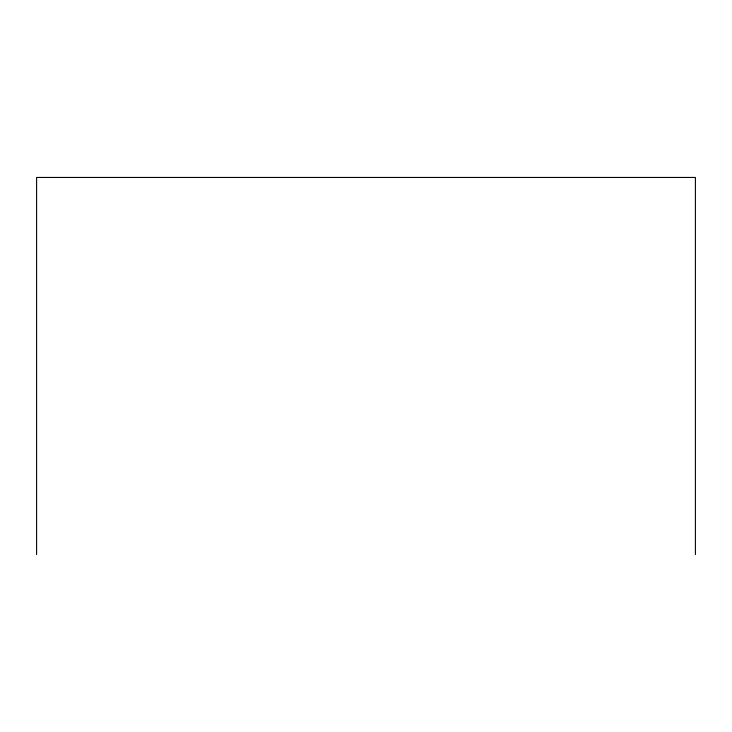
<?xml version="1.0" encoding="UTF-8"?>
<svg xmlns="http://www.w3.org/2000/svg" width="732" height="732" viewBox="0 0 732 732"><rect width="100%" height="100%" fill="white"/><g stroke="black" fill="none" stroke-linecap="round" stroke-linejoin="round"><path stroke-width="1.1" d="M695.4 554.545L695.4 177.455L36.6 177.455L36.6 554.545"/></g></svg>
